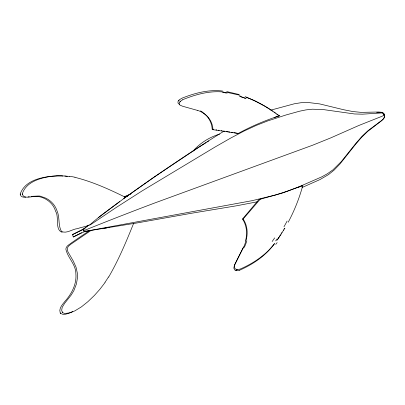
<?xml version="1.0" encoding="UTF-8"?>
<svg xmlns="http://www.w3.org/2000/svg" width="405" height="405" viewBox="0 0 405 405"><rect width="100%" height="100%" fill="white"/><g stroke="black" fill="none" stroke-linecap="round" stroke-linejoin="round"><path stroke-width="0.61" d="M119.526 201.69C109.633 209.096 99.529 216.25 90.269 224.441C86.483 226.739 81.648 227.063 77.466 228.633C72.303 229.022 66.334 234.156 61.408 231.316C57.991 225.347 59.935 217.617 57.176 211.288C55.07 204.328 49.253 198.622 42.171 196.87C37.447 193.544 22.69 201.523 22.437 193.438C26.072 182.589 38.672 178.413 48.964 176.686M25.753 197.113C23.713 197.443 20.66 197.083 20.301 194.582A1.564 0.683 87.8 0 1 20.25 193.965C25.08 179.871 42.9 176.712 55.981 175.927M384.548 115.967L383.818 113.709L381.869 112.949L362.389 114.175L354.491 113.967L323.716 109.633L312.452 109.198L305.902 109.902L299.624 111.193L286.31 114.878L267.644 120.938L256.193 125.439L244.25 130.942L230.84 137.989L215.283 146.888L142.18 190.866L116.255 207.456L90.209 224.932M270.91 110.109L294.354 103.781L300.849 102.738L307.714 102.45L319.712 103.918L343.582 109.72L352.876 111.552L361.219 112.372L378.614 112.003L381.475 112.266L382.806 112.732L383.813 113.602L384.421 114.914L384.092 115.668M288.208 222.223C294.425 210.595 299.335 198.258 302.788 185.525L282.563 192.988L258.856 199.63L242.524 219.039C246.782 225.448 247.546 233.685 245.491 240.995M246.053 240.332C248.118 233.239 247.374 225.19 243.127 219.014L242.524 219.039M302.682 185.946L302.798 185.536L297.776 187.53M83.283 230.845L84.103 229.083L72.51 234.611L73.31 236.976L84.903 231.447L83.283 230.845L97.777 225.038A669.86 120.766 -18.7 0 1 119.758 216.381L134.182 210.797A581.236 104.789 -18.7 0 1 155.748 202.606L312.564 145.243L330.561 137.973L358.795 125.499L381.945 116.301L384.244 115.228L384.365 114.802M133.645 223.282C126.274 241.638 118.589 259.985 108.631 277.111M243.127 247.774L234.379 265.452L233.817 268.054L234.617 269.786A2.374 2.096 25.3 0 0 235.163 270.201L236.925 270.626L239.32 270.246M243.673 246.969L237.249 259.529M236.839 260.293C235.907 262.749 233.143 265.877 234.981 268.53A2.465 2.177 25.3 0 0 235.133 268.697A2.364 2.091 25.3 0 0 235.68 269.107L237.436 269.527L239.836 269.148A17.137 15.101 25.6 0 0 240.656 268.864C253.748 263.113 266.11 254.816 274.792 243.263M236.925 260.137L237.133 259.752M284.138 228.835L284.335 228.486M283.353 230.207L283.551 229.863M284.917 228.131L277.476 239.679M281.753 232.905L281.956 232.571M280.938 234.237L281.141 233.903M280.113 235.548L280.321 235.224M279.906 235.877L279.278 236.849M279.065 237.173L276.919 240.342M222.603 91.039C208.762 89.353 194.901 93.064 182.139 98.126A16.98 11.963 -46.3 0 0 181.359 98.526L179.293 99.893L178.154 101.306A2.374 1.676 -46 0 0 177.952 101.908L178.073 103.159L179.152 104.141M182.665 99.777L180.605 101.154L179.466 102.561A2.364 1.671 -46 0 0 179.258 103.159A2.465 1.741 -46 0 0 179.228 103.356L179.314 104.252L179.896 105.016A6.313 4.48 -44.8 0 0 180.164 105.209L182.67 106.257L197.584 110.433M105.087 282.488L99.868 289.302L94.431 295.397L87.87 301.7L81.41 306.868L74.895 310.853L69.974 312.837L64.638 313.536L62.466 312.523L61.676 310.341L62.183 307.334L64.663 303.294L71.219 295.007L73.842 290.699L76.418 283.981L77.451 277.886L77.411 273.451L76.024 267.123L73.244 260.987L67.858 251.667L67.331 249.44L67.559 247.794L68.43 246.21L71.113 244.028L91.095 230.394L137.138 222.927L191.089 213.319L236.728 205.755L257.347 201.791M274.236 244.007C265.65 255.722 253.267 264.116 240.15 269.978A16.98 14.96 25.5 0 1 239.315 270.236M243.127 219.014L260.369 199.007M193.089 151.04C200.05 143 209.441 137.209 219.586 134.116M178.504 100.729L179.121 100.05M179.815 101.989L180.433 101.306M91.095 230.394L84.113 231.67L84.529 231.336M83.936 228.815L84.959 228.005M84.559 228.324L85.576 227.519M85.182 227.833L86.194 227.033M85.804 227.342L88.052 225.57M86.432 226.851L87.688 225.869M98.238 217.693L125.509 197.306C109.249 189.327 92.583 181.729 74.95 177.339M125.358 197.412L153.647 177.405L198.435 147.471M123.733 198.607C156.376 175.162 189.646 152.533 223.752 131.271M302.788 185.525L302.287 185.87M89.252 230.784C83.324 234.773 77.38 238.737 71.528 242.838C69.407 244.569 66.071 245.941 65.858 249.075C67.574 257.737 75.872 264.278 75.877 273.679C76.834 284.194 71.584 294.03 64.714 301.609C62.289 304.687 58.497 308.666 60.239 312.903A1.564 0.78 65.8 0 0 60.568 313.409C64.198 315.915 69.144 313.004 72.713 311.582M198.941 147.142L206.145 142.595M207.178 141.947L208.722 140.97M83.729 228.977L84.787 228.405M203.178 112.873C208.565 116.493 211.835 122.761 212.2 129.19L212.969 129.686L238.241 133.448C251.323 126.289 265.113 120.493 279.268 115.825C269.148 108.084 258 101.594 246.012 97.225M72.51 234.611L84.994 228.136M73.31 236.976L81.653 232.647M124.482 197.058L127.965 195.539M124.284 196.724L130.81 194.005M125.525 196.85L127.54 195.99M302.029 187.52L319.94 179.587L328.541 174.585L334.176 170.039L339.982 163.964L355.352 144.59L361.579 137.335L367.659 131.448L381.561 120.73L383.656 118.726L384.709 116.255L383.773 113.678A2.881 2.506 0.3 0 0 383.059 113.046L381.895 112.57M274.165 117.577L279.278 115.835L278.929 115.562M84.113 231.67L84.903 231.447M85.252 231.184L85.981 231.032M101.984 228.8L106.854 227.833M108.069 227.595L109.284 227.352M84.549 231.493L252.006 200.698L275.243 195.068L287.094 191.281L298.455 187.034L321.783 176.848L327.442 173.72L332.925 169.847L341.268 161.635L356.01 143.188L362.029 136.298L367.963 130.699L381.697 120.462L383.758 118.543L384.75 116.184L383.687 113.947M88.315 225.372L89.353 225.226M48.883 176.504L57.829 175.846M28.031 196.855L29.302 196.698M31.048 196.511C41.452 194.683 52.665 200.961 55.601 211.319C59.408 216.893 54.619 230.05 62.218 232.328M376.66 112.398L380.948 112.403M56.265 175.886L61.56 175.821M58.138 175.851L65.352 175.993M61.935 175.922L62.891 175.978M64.846 176.114L69.27 176.372M223.747 92.051C209.937 90.543 196.162 94.309 183.45 99.382A17.137 12.12 -46.5 0 0 182.665 99.762M65.843 176.195L67.306 176.357M227.818 92.548L240.069 95.271M233.969 132.698L235.867 133.002M226.339 131.483L227.742 131.711M228.44 131.822L229.848 132.045M231.22 132.263L232.591 132.481M221.312 130.678L222.041 130.795M223.509 131.033L224.942 131.26M226.709 91.591L239.117 94.532M212.2 129.19L212.969 129.316M213.354 129.382L213.739 129.443M216.062 129.823L216.842 129.949M218.391 130.202L219.12 130.319M236.312 269.371L237.214 269.522M235.796 270.469L236.697 270.616M238.241 133.448L236.393 133.083M245.162 96.628L255.094 100.956L264.835 106.242M179.45 104.298L179.759 104.439M278.245 115.243L276.757 114.195M278.498 115.384L279.278 115.835M265.543 106.672L268.363 108.418M203.087 113.046C209 116.397 212.741 122.928 212.969 129.686M201.984 112.089L202.328 112.306M269.062 108.869L269.76 109.325M202.5 112.418L202.839 112.641M270.459 109.785L271.168 110.256M271.876 110.732L272.58 111.213M384.173 114.742L384.588 115.481M273.983 112.19L275.375 113.182M60.239 312.903L60.568 313.404M384.421 114.914L384.704 115.941M20.25 193.97L20.301 194.582M240.276 96.603A83.202 50.179 38.8 0 1 246.098 98.582M225.787 92.608A106.054 87.191 68.9 0 1 227.812 92.897M223.747 92.548A104.277 86.989 74.4 0 1 225.772 92.806M197.605 110.362A52.184 41.523 -82.4 0 1 203.158 112.863M239.34 96.132A85.435 51.349 39.7 0 1 245.238 98.253M222.603 92.36A104.176 85.495 69.6 0 1 226.648 93.069M200.515 110.874A53.126 42.358 -80.9 0 1 200.875 111.056M201.239 111.238A53.126 42.358 -80.9 0 1 201.599 111.426M201.953 111.618A53.126 42.358 -80.9 0 1 202.135 111.719M287.12 221.064A83.202 34.253 -66.2 0 1 283.981 226.749M276.979 239.097A106.054 80.605 -79.7 0 1 275.668 240.904M277.131 242.61A104.277 85.075 -85.8 0 1 275.729 244.392M246.863 240.727A52.184 44.292 73.1 0 1 244.301 247.399M274.666 237.897A104.176 79.309 -80.4 0 1 272.15 241.507M245.83 241.157A53.126 44.52 74.6 0 1 243.364 247.936M108.494 276.959A92.983 66.557 -82.4 0 1 104.966 282.331M62.466 312.523A1.681 0.835 65.9 0 1 62.142 312.017M69.265 176.281A92.983 72.586 68.7 0 1 74.955 177.233M22.467 194.471A1.681 0.734 87.7 0 1 22.417 193.858"/></g></svg>
